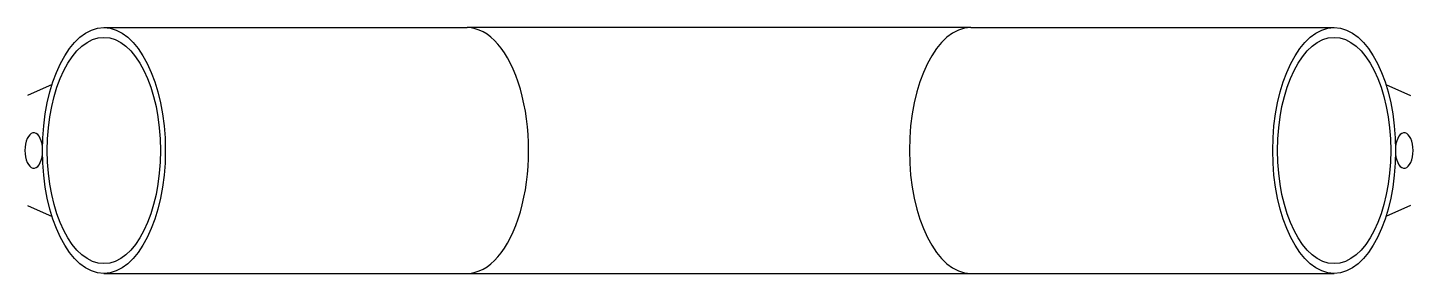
# Model space of a CAD drawing. Header units: millimetres. Extents: x 9332 to 13832, y 185 to 4585.
# Drawn here: x 11367.9 to 11796.2, y 2347.2 to 2423.3 of the extents above; entities that cross this region are included whole.
import ezdxf

# ---------------------------------------------------------------- set-up
doc = ezdxf.new("R2010")
doc.units = ezdxf.units.MM
doc.layers.add('AM_4', color=3, linetype='Continuous', lineweight=25)

msp = doc.modelspace()

# ---------------------------------------------------------------- linework, layer by layer
at = {"layer": 'AM_4'}
for p, q in [((11391.51, 2423.26), (11504.03, 2423.26)), ((11660.03, 2423.26), (11504.03, 2423.26)), ((11660.03, 2423.26), (11772.56, 2423.26)), ((11375.46, 2405.66), (11367.89, 2402.29)), ((11788.6, 2405.66), (11796.17, 2402.29)), ((11367.89, 2368.13), (11375.46, 2364.76)), ((11796.17, 2368.13), (11788.6, 2364.76)), ((11391.51, 2347.16), (11504.03, 2347.16)), ((11504.03, 2347.16), (11660.03, 2347.16)), ((11660.03, 2347.16), (11772.56, 2347.16))]:
    msp.add_line(p, q, dxfattribs=at)
for centre, major_axis in [((11391.51, 2385.21), (0, -38.05)), ((11391.51, 2385.21), (0, -35.05)), ((11772.56, 2385.21), (0, -38.05)), ((11772.56, 2385.21), (0, -35.05))]:
    msp.add_ellipse(centre, major_axis=major_axis, ratio=0.5, dxfattribs=at)
for centre, major_axis, start_param, end_param in [((11504.03, 2385.21), (0, -38.05), 0, 3.141593), ((11504.03, 2385.21), (0, -38.05), 0, 3.141593), ((11660.03, 2385.21), (0, -38.05), 3.141593, 6.283185), ((11660.03, 2385.21), (0, -38.05), 3.141593, 6.283185), ((11369.79, 2385.21), (0, -5.5), 1.766897, 7.657881), ((11794.27, 2385.21), (0, -5.5), 4.908489, 10.799474)]:
    msp.add_ellipse(centre, major_axis=major_axis, ratio=0.5, start_param=start_param, end_param=end_param, dxfattribs=at)

doc.saveas('drawing.dxf')
